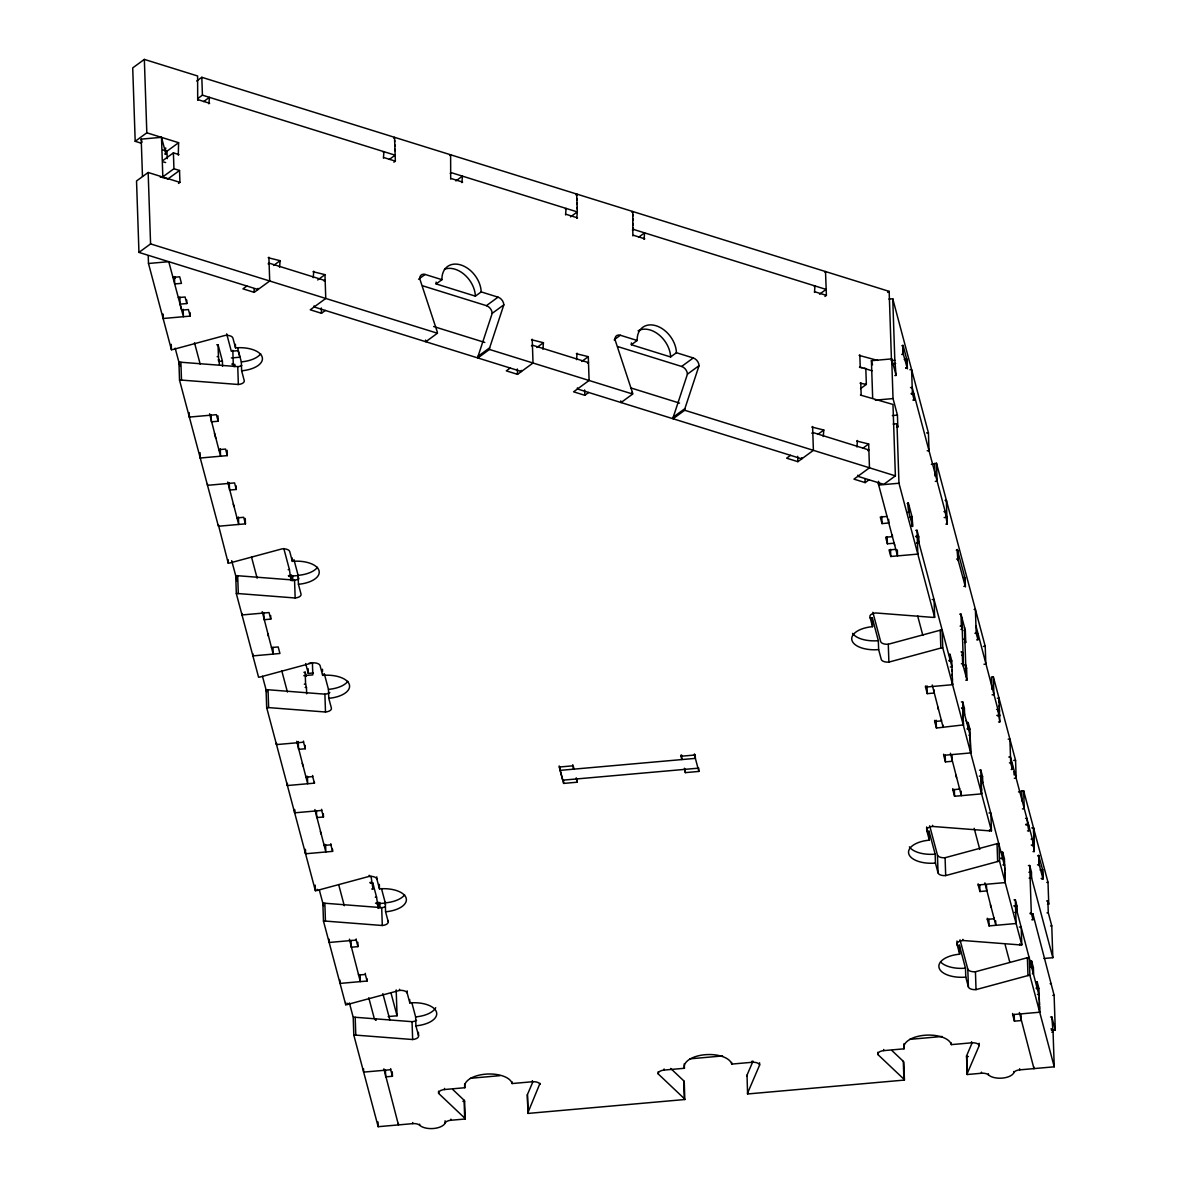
<?xml version="1.0" encoding="UTF-8"?>
<svg xmlns="http://www.w3.org/2000/svg" width="1188" height="1188" viewBox="0 0 1188 1188"><rect width="100%" height="100%" fill="white"/><g stroke="black" fill="none" stroke-linecap="round" stroke-linejoin="round"><path stroke-width="1.5" d="M503.831 304.841L489.649 347.817A6.831 4.841 53.8 0 0 489.471 349.45L477.843 357.959A6.831 4.841 53.8 0 1 478.022 356.326L492.203 313.35L503.831 304.841A6.816 4.841 53.8 0 0 498.024 297.149L481.199 291.906A23.864 16.944 53.8 0 0 460.87 264.969A23.864 16.944 53.8 0 0 441.951 279.685L436.13 283.932L475.378 296.154L481.199 291.906M699.064 365.652L684.882 408.627A6.831 4.841 53.8 0 0 684.704 410.261L673.076 418.755A6.831 4.841 53.8 0 1 673.254 417.137L687.436 374.161L699.064 365.652A6.816 4.841 53.8 0 0 693.257 357.959L676.432 352.717A23.864 16.944 53.8 0 0 656.103 325.764A23.864 16.944 53.8 0 0 637.184 340.496L631.363 344.743L670.611 356.964L676.432 352.717M670.671 1068.428L683.694 1080.768A6.816 3.326 -1.9 0 1 684.229 1081.674L684.823 1099.524L527.977 1113.423L527.383 1095.574A6.816 3.326 -1.9 0 1 527.413 1094.608L532.669 1082.342M527.977 1113.423A6.816 3.326 -1.9 0 1 528.007 1112.458L540.005 1083.308M746.985 1076.12A6.816 3.326 -1.9 0 1 747.014 1075.155L753.029 1061.136M759.578 1062.74L759.652 1064.968L747.623 1093.005A6.816 3.326 -1.9 0 0 747.594 1093.97L904.439 1080.07L903.83 1062.22A6.816 3.326 -1.9 0 0 903.296 1061.315L891.906 1050.519M1050.534 1017.017L1051.796 1016.913L1053.073 1032.09L1054.246 1066.809L1019.705 1069.868A6.816 3.326 -1.9 0 0 1013.899 1072.616A13.632 6.653 -1.9 0 1 1002.316 1078.11A13.632 6.653 -1.9 0 1 988.416 1074.873A6.816 3.326 -1.9 0 0 981.451 1073.254L967.195 1074.516L966.587 1056.667A6.816 3.326 -1.9 0 1 966.631 1055.701L971.888 1043.435M967.195 1074.516A6.816 3.326 -1.9 0 1 967.225 1073.551L979.254 1045.514L979.179 1043.272M197.698 100.327L197.609 75.987L144.342 59.4L132.714 67.909L135.194 141.313L141.149 143.169M196.733 81.022L201.812 77.294L889.159 291.372L891.416 358.657M135.194 141.313L146.822 132.804L178.601 142.694L178.274 155.138M198.054 98.337L202.42 95.159L395.159 155.183L389.337 159.43M203.623 101.589L209.43 97.342L208.91 103.816M163.008 149.97L166.973 151.203L178.601 142.694M163.231 160.306L173.403 152.851L179.002 154.603M163.766 176.166L173.938 168.726L179.537 170.478L179.937 182.373L148.158 172.483L136.531 180.977L138.951 252.405L258.063 289.501L258.034 288.387M167.909 178.972L179.537 170.478M178.497 183.442L179.937 182.373M138.951 252.405L150.579 243.896L437.422 333.234A6.831 4.841 53.8 0 0 437.125 331.467L419.72 278.645A6.816 4.841 53.8 0 1 425.126 274.443L441.951 279.685M393.584 138.031L394.55 137.333L395.352 161.137L393.896 162.192M383.219 152.227L383.932 151.693L383.412 158.167M268.161 257.722L280.116 260.692L279.581 267.166M268.132 263.855L269.097 263.142L325.17 280.606L324.205 281.318M273.567 265.473L280.116 260.692M246.852 286.011L242.976 288.847L254.187 292.337L269.706 281.007L268.889 257.187M449.658 155.494L450.623 154.796L450.698 179.136M313.023 271.696L324.963 274.651L325.764 298.47L310.261 309.801L321.488 313.29L325.363 310.454M450.252 173.359L451.232 172.646L577.309 211.91L576.774 218.399M313.231 277.65L313.751 271.161M317.701 279.967L324.963 274.651M455.895 180.918L462.444 176.136L461.909 182.625M418.577 279.225L425.126 274.443M575.735 194.773L576.7 194.06L576.744 195.545M565.354 208.954L566.082 208.42L565.562 214.909M570.522 216.869L577.309 211.91L576.7 194.06M437.422 333.234L425.794 341.743A6.831 4.841 53.8 0 0 425.527 340.08M422.601 285.788L486.397 305.658L498.024 297.149M631.808 212.236L632.773 211.523L632.848 235.863M632.402 230.086L633.367 229.373L826.106 289.412L819.572 294.193M638.773 237.125L644.594 232.863L644.059 239.352M478.022 356.326L489.649 347.817M531.496 339.738L543.436 342.708L542.916 349.183M531.452 345.871L532.417 345.159L588.491 362.622L587.525 363.335M536.902 347.49L543.436 342.708M510.187 368.028L506.311 370.864L517.523 374.354L533.026 363.008L532.224 339.204M576.358 353.712L588.298 356.667L589.1 380.472L573.596 391.817L584.808 395.307L588.684 392.471M576.551 359.667L577.086 353.178M581.749 361.449L588.298 356.667M614.538 339.501L620.359 335.254L637.184 340.496M614.226 339.991L614.953 339.456A6.816 4.841 53.8 0 1 620.359 335.254M631.63 392.797L632.358 392.263L614.953 339.456M632.358 392.263A6.831 4.841 53.8 0 1 632.655 394.045L621.027 402.554A6.831 4.841 53.8 0 0 620.76 400.876M617.834 346.599L681.63 366.453L693.257 357.959M824.784 272.082L825.601 271.577M814.255 286.471L814.983 285.937L814.463 292.426M824.947 296.451L826.403 295.381L825.512 271.547M673.254 417.137L684.882 408.627M887.703 292.441L889.159 291.372M859.087 355.39L877.709 360.439M859.488 367.3L865.814 368.518L866.349 384.392L860.543 388.639M860.023 383.175L866.349 384.392M811.864 427.056L823.804 430.026L823.269 436.501M860.424 395.069L892.975 404.455L895.381 475.868L883.753 484.377L857.84 476.299L857.795 475.185M811.82 433.189L812.785 432.477L868.859 449.94L867.893 450.653M817.983 434.273L823.804 430.026M790.54 455.346L786.664 458.182L797.89 461.672L813.394 450.341L812.592 426.522M856.711 441.03L868.666 444L869.468 467.805L853.964 479.135L865.176 482.625L869.052 479.804M856.919 446.985L857.439 440.496M862.844 448.247L868.666 444M931.362 464.434L934.614 463.558A6.831 3.326 -1.9 0 1 936.515 463.246L985.223 646.331L985.832 664.181A6.816 3.326 -1.9 0 1 983.976 664.226M872.868 612.295L880.65 641.565A6.816 3.326 -1.9 0 0 888.282 644.238L940.243 630.204A6.831 3.326 -1.9 0 1 942.129 629.892L942.737 647.742L991.445 830.828A6.816 3.326 -1.9 0 1 989.485 830.858L932.625 826.447A6.816 3.326 -1.9 0 0 926.729 830.323L929.343 840.154A23.864 11.628 -1.9 0 0 908.731 853.712A23.864 11.628 -1.9 0 0 935.446 863.082L938.06 872.913A6.816 3.326 -1.9 0 0 945.693 875.586L997.638 861.538A6.816 3.326 -1.9 0 1 999.539 861.226L998.945 843.376A6.816 3.326 -1.9 0 0 997.044 843.688L945.084 857.721A6.816 3.326 -1.9 0 1 937.451 855.048L929.669 825.779M870.121 617.983A23.864 11.628 -1.9 0 1 872.244 617.745L878.333 640.674L878.645 649.598L881.258 659.414A6.816 3.326 -1.9 0 0 888.891 662.102L940.837 648.054A6.831 3.326 -1.9 0 1 942.737 647.742M329.819 692.485A6.816 3.326 -1.9 0 1 324.903 694.163L268.043 689.753A6.831 3.326 -1.9 0 0 266.067 689.783L266.676 707.647L315.384 890.718A6.816 3.326 -1.9 0 0 317.285 890.406L369.23 876.373A6.816 3.326 -1.9 0 1 376.863 879.046L379.477 888.876A23.864 11.628 -1.9 0 1 406.192 898.232A23.864 11.628 -1.9 0 1 385.58 911.79L388.194 921.621A6.816 3.326 -1.9 0 1 382.298 925.497L325.438 921.086A6.816 3.326 -1.9 0 0 323.478 921.131L322.869 903.266A6.816 3.326 -1.9 0 1 324.844 903.236L381.704 907.647A6.816 3.326 -1.9 0 0 385.254 906.786M1018.517 791.951L1021.754 791.074A6.816 3.326 -1.9 0 1 1023.655 790.763L1048.009 882.298L1048.752 904.127L1047.489 904.246M323.478 921.131L345.723 1004.751A6.816 3.326 -1.9 0 0 347.624 1004.439L399.569 990.406A6.816 3.326 -1.9 0 1 407.202 993.079L409.815 1002.91A23.864 11.628 -1.9 0 1 436.531 1012.265A23.864 11.628 -1.9 0 1 415.919 1025.823L418.532 1035.654A6.816 3.326 -1.9 0 1 412.652 1039.53L355.791 1035.119A6.816 3.326 -1.9 0 0 353.816 1035.164L353.207 1017.299A6.816 3.326 -1.9 0 1 355.182 1017.27L412.043 1021.68A6.816 3.326 -1.9 0 0 416.572 1020.299M960.008 939.812L967.804 969.081A6.816 3.326 -1.9 0 0 975.437 971.754L1027.382 957.721A6.816 3.326 -1.9 0 1 1029.283 957.409L1029.877 975.259L1054.246 1066.809M957.276 945.5A23.864 11.628 -1.9 0 1 959.384 945.262L965.488 968.19L965.785 977.115L968.398 986.946A6.816 3.326 -1.9 0 0 976.031 989.619L1027.991 975.571A6.816 3.326 -1.9 0 1 1029.877 975.259M142.471 176.329L141.209 139.13L161.494 137.333L165.889 153.876L164.627 153.98M160.291 177.235L162.83 177.012L163.112 178.037M148.233 256.044L148.485 263.484L168.77 261.687L183.412 316.706L183.16 309.266M172.958 277.398L179.715 276.804L181.452 283.353L174.695 283.947L174.458 276.804M178.319 297.594L185.09 297L186.828 303.549L180.071 304.143L179.834 297M148.485 263.484L163.127 318.503L190.169 316.112L190.05 312.533M216.765 344.787L218.043 344.668L222.394 361.048L222.572 366.26M217.166 356.697L218.444 356.578L219.468 364.686M888.936 299.094L892.752 298.752L928.422 432.848L929.031 450.698A6.816 3.326 -1.9 0 1 927.175 450.742M231.378 357.959L239.828 357.217L238.09 350.653L231.318 351.262L226.685 333.858M218.043 359.964L219.305 359.86M218.592 361.39L222.394 361.048M232.002 363.87L233.264 363.766L234.021 366.632M232.269 364.582L234.808 364.36L234.882 366.587M901.87 345.738C903.311 343.198 903.667 354.484 902.182 354.663M241.817 365.533A6.816 3.326 -1.9 0 1 237.749 366.632L180.888 362.236A6.831 3.326 -1.9 0 0 178.928 362.266L179.522 380.115L189.352 417.077L216.394 414.686L218.147 421.235L211.375 421.829L211.137 414.686M902.048 354.217L903.326 354.113L907.409 368.815L906.964 360.113L903.029 345.188L903.326 354.113M872.66 397.891L871.413 360.692L891.698 358.895L896.094 375.438L894.831 375.542M891.015 360.588L894.816 360.246L896.094 375.438M904.231 359.489L906.771 359.266M891.891 363.87L895.693 363.528M905.687 367.864L906.949 367.76L906.652 358.821M905.805 368.31L907.068 368.191M909.904 369.75L911.597 369.602L912.399 393.406L914.136 399.955L912.874 400.059M910.498 387.6L912.191 387.451L946.94 518.057L947.148 524.012L945.886 524.116M218.785 449.673L225.557 449.064L227.294 455.613L200.252 458.019L189.352 417.077L189.204 412.607M911.137 393.51L912.399 393.406M911.404 394.223L913.943 394L914.136 399.955M875.289 400.148L893.034 398.574L897.43 415.102L897.831 427.012L896.569 427.131M892.366 415.562L897.43 415.102M893.153 424.071L896.97 423.73L897.831 427.012M236.174 485.892L236.293 489.471L229.536 490.065L229.299 482.922M236.947 517.909L243.703 517.3L245.441 523.849L218.399 526.254L200.252 458.019L200.074 452.658M878.645 649.598A23.864 11.628 -1.9 0 1 851.93 640.228A23.864 11.628 -1.9 0 1 872.541 626.67L869.928 616.839A6.816 3.326 -1.9 0 1 875.823 612.963L932.669 617.374A6.831 3.326 -1.9 0 0 934.644 617.344L898.974 483.249L878.689 485.046L878.571 481.333M907.201 503.445L908.464 503.341L912.161 517.226L912.726 526.536L908.582 511.419L908.181 502.717L908.761 512.266L907.498 512.384M945.084 500.311L946.346 500.207L946.39 501.692M887.035 516.438L880.278 517.032L882.031 523.596L888.787 522.987L888.669 519.423M288.149 569.72L289.427 569.601L290.926 580.472M943.94 511.612L945.203 511.508L947.148 524.012M909.563 517.211L912.102 516.988L912.399 525.913L911.122 526.032M288.357 575.675L289.62 575.556M944.133 517.567L945.41 517.463M288.907 576.358L297.921 575.556L298.797 578.838M915.755 530.397L917.017 530.294L918.755 536.842L918.963 542.782L916.423 543.02M915.532 536.382L917.21 536.234L951.959 666.839L952.568 684.704L925.526 687.095L925.482 685.981M916.23 537.065L918.755 536.842M892.366 534.971L892.411 536.634L885.654 537.243L887.391 543.792L894.163 543.183L894.683 545.144M895.797 549.346L889.04 549.94L890.777 556.489L917.819 554.098L917.017 530.294M956.266 550.178L957.543 550.074L957.988 551.767M270.671 615.533L270.79 619.111L264.033 619.705L263.795 612.562M956.578 559.103L957.84 558.999L958.3 560.706M963.527 577.472L964.923 577.888L965.443 586.902L957.721 558.479L957.261 549.435L964.805 577.368L965.101 586.293L963.839 586.397M271.443 647.549L278.2 646.94L279.937 653.489L252.896 655.895L252.821 653.652M309.029 663.26L312.414 662.963L312.815 674.873L303.801 675.675M974.13 609.489L975.393 609.37L976.194 633.174L977.947 639.723L976.67 639.842M303.92 672.304L305.182 672.2L306.266 676.284M959.696 614.211L960.973 614.092L965.324 630.472L965.725 642.366L964.463 642.485M305.658 663.572L308.271 673.388L313.335 672.943M304.321 684.214L305.583 684.095L306.459 687.377L306.667 693.822M960.097 626.106L961.374 626.002L962.235 629.269L960.973 629.388M305.182 687.481L306.459 687.377M964.062 630.576L965.324 630.472M974.932 633.293L976.194 633.174M976.477 633.887L977.739 633.783L977.947 639.723M963.587 639.203L964.849 639.099L965.725 642.366M960.973 651.9L962.235 651.781L963.112 655.063L961.849 655.167M948.752 654.454L950.029 654.336L951.766 660.884L951.959 666.839L950.281 666.988M948.96 660.409L950.222 660.29L950.029 654.336M949.227 661.122L951.766 660.884M961.374 663.795L962.636 663.691L967.002 680.071L965.725 680.175M964.463 664.998L965.725 664.894L966.601 668.161L967.002 680.071M965.324 668.28L966.601 668.161M276.462 743.48L276.507 744.594L303.549 742.203L305.286 748.752L298.53 749.346L298.262 741.535M925.526 687.095L927.264 693.644L934.035 693.05L933.917 689.693M997.311 698.232L998.989 698.084L1015.562 760.365L1016.171 778.214A6.816 3.326 -1.9 0 1 1014.314 778.259M961.389 701.945L962.666 701.826L964.404 708.375L964.597 714.33L963.334 714.448M961.597 707.899L962.859 707.781L970.136 735.446M961.864 708.612L964.404 708.375M996.584 709.488L997.861 709.385L999.806 721.888L998.529 721.992M996.791 715.443L998.054 715.325M287.348 784.05L287.318 783.308L287.392 785.535L314.434 783.144L312.696 776.581L305.94 777.19L305.895 776.076M934.644 720.374L934.674 721.487L941.431 720.878L941.401 719.765M997.905 716.082L999.598 715.933L999.554 714.448M966.913 722.69L968.175 722.571L969.928 729.12L970.73 752.925L943.688 755.33L943.643 754.217M934.674 721.487L936.426 728.036L963.438 724.888M967.106 728.645L968.383 728.526L968.175 722.571M967.388 729.343L969.928 729.12M559.236 765.918L559.281 767.032L572.794 765.829L573.67 769.111L573.596 766.884M680.932 755.137L680.962 756.251L694.49 755.048L698.841 771.428L685.328 772.631L684.422 768.235M560.023 766.691L560.142 770.359L695.366 758.375L695.232 754.707M968.859 735.194L970.121 735.075M1008.196 739.159L1009.889 739.01L1010.691 762.815L1012.428 769.379L1011.166 769.482M697.98 768.205L562.756 780.174L560.142 770.359M559.281 767.032L563.632 783.412L577.16 782.209L577.071 779.981M294.55 809.474L294.654 812.83L321.696 810.439L323.448 816.988L316.676 817.582L316.454 810.884M943.688 755.33L945.425 761.879L952.182 761.285L951.989 755.702M1008.805 757.023L1010.483 756.875L1034.095 845.574L1034.288 851.529L1033.025 851.633M1009.429 762.934L1010.691 762.815M1010.973 763.528L1012.235 763.424L1012.428 769.379M979.551 770.18L980.813 770.062L982.565 776.61L982.758 782.565L981.496 782.684M979.328 776.165L981.021 776.016L1004.662 866.201M981.288 776.729L982.565 776.61M305.435 850.415L305.554 853.771L332.595 851.365L330.858 844.817L324.086 845.425L324.057 844.297M952.791 788.594L952.835 789.723L959.592 789.114L959.548 788M952.835 789.723L954.573 796.272L981.615 793.866L981.57 792.381M369.78 876.492L371.042 876.373L372.987 888.876L371.725 888.995M1025.571 818.398L1026.833 818.28L1028.778 830.783L1027.501 830.887M369.973 882.446L371.25 882.328M1025.764 824.338L1027.026 824.234M370.255 883.159L372.794 882.936L376.566 897.118L378.185 908.389M1026.046 825.051L1028.57 824.828L1028.778 830.783M1031.793 827.873L1033.486 827.724L1033.545 829.209M375.304 897.237L376.566 897.118M1031.08 839.129L1032.357 839.025L1034.288 851.529M375.497 903.192L376.759 903.073M1031.288 845.084L1032.55 844.98M376.611 903.816L385.075 903.073L385.506 904.707M1032.402 845.722L1034.095 845.574L1034.05 844.089M1001.41 852.331L1002.672 852.212L1004.424 858.761L1005.226 882.58L1021.799 944.861A6.816 3.326 -1.9 0 1 1019.824 944.891L962.963 940.495A6.816 3.326 -1.9 0 0 957.068 944.356L959.681 954.187A23.864 11.628 -1.9 0 0 939.069 967.745A23.864 11.628 -1.9 0 0 965.785 977.115M1000.341 858.389L1002.88 858.167L1002.672 852.212M1001.885 858.998L1004.424 858.761M1037.614 855.865L1038.876 855.746L1039.322 857.409M1002.924 864.864L1004.617 864.716M1028.422 865.606L1029.699 865.488L1031.436 872.037L1031.63 877.991L1052.835 957.691L1043.97 958.478M1037.48 864.834L1039.173 864.686L1039.619 866.334M1040.079 870.032L1042.619 869.809L1043.109 879.194L1038.995 863.825L1038.594 855.122L1042.619 869.809M1028.897 872.259L1031.436 872.037M1029.105 878.214L1031.63 877.991M1041.119 878.481L1042.812 878.318L1042.5 869.393M1041.653 878.838L1042.916 878.734M350.95 940.525L351.173 947.222L357.944 946.628L356.192 940.079L329.15 942.47L329.046 939.129M978.14 883.857L978.184 884.971L1005.226 882.58L1005.167 881.08M1046.747 882.417L1048.009 882.298M978.184 884.971L979.922 891.52L986.679 890.926L986.486 885.342M1014.047 899.821L1015.309 899.702L1017.047 906.251L1017.255 912.206L1014.715 912.429M1046.613 900.964L1047.875 900.846L1048.752 904.127M1013.824 905.805L1015.517 905.657L1039.158 995.856M1014.522 906.489L1017.047 906.251M1030.026 913.216L1031.303 913.097L1033.04 919.646L1031.778 919.764M1030.308 913.928L1032.847 913.706L1054.112 995.292L1055.286 1030.011L1051.484 1030.338M1047.014 912.874L1048.276 912.755L1051.766 925.853L1052.835 957.691M339.931 980.055L340.05 983.412L367.092 981.021L365.34 974.457L358.583 975.066L358.553 973.952M987.287 918.25L987.332 919.364L994.089 918.755L994.044 917.641M987.332 919.364L989.069 925.912L1016.111 923.507L1015.309 899.702M1050.504 925.972L1051.766 925.853M388.179 1016.572L397.059 1015.785L396.183 989.931M374.591 1019.334L376.076 1020.032M1030.382 961.226L1031.644 961.122L1033.397 967.671L1033.59 973.625L1032.327 973.729M1030.59 967.181L1031.852 967.062L1031.644 961.122M1032.12 967.775L1033.397 967.671M1035.906 981.971L1037.169 981.867L1038.906 988.416L1039.708 1012.221L1012.666 1014.611L1012.636 1013.498M1050.162 983.679L1051.425 983.575M1036.099 987.926L1037.376 987.807L1037.169 981.867M1036.381 988.639L1038.906 988.416M1037.421 994.505L1039.114 994.356M1052.835 995.395L1054.112 995.292M385.447 1070.165L385.669 1076.863L392.441 1076.269L390.689 1069.72L363.647 1072.111L363.543 1068.769M1012.666 1014.611L1014.418 1021.16L1021.175 1020.566L1021.145 1019.453M470.418 1078.288L500 1075.66M690.02 1058.835L722.556 1055.939M909.637 1039.366L942.173 1036.485M1050.935 1028.927L1052.197 1028.808M1051.796 1032.194L1053.073 1032.09M353.816 1035.164L378.17 1126.699L412.711 1123.64A6.816 3.326 -1.9 0 1 419.676 1125.259A13.632 6.653 -1.9 0 0 433.575 1128.496A13.632 6.653 -1.9 0 0 445.158 1123.002A6.816 3.326 -1.9 0 1 450.965 1120.254L465.221 1118.992A6.816 3.326 -1.9 0 0 464.686 1118.071L438.624 1093.406A6.816 3.326 -1.9 0 1 444.52 1089.53L464.805 1087.733A23.864 11.628 -1.9 0 1 485.417 1074.175A23.864 11.628 -1.9 0 1 512.132 1083.545L532.402 1081.748A6.816 3.326 -1.9 0 1 540.035 1084.421M684.823 1099.524A6.816 3.326 -1.9 0 0 684.288 1098.618L658.241 1073.952A6.816 3.326 -1.9 0 1 664.122 1070.076L684.407 1068.279A23.864 11.628 -1.9 0 1 705.019 1054.721A23.864 11.628 -1.9 0 1 731.734 1064.092L752.019 1062.295A6.816 3.326 -1.9 0 1 759.652 1064.968M904.439 1080.07A6.816 3.326 -1.9 0 0 903.905 1079.164L877.843 1054.499A6.816 3.326 -1.9 0 1 883.738 1050.623L904.023 1048.826A23.864 11.628 -1.9 0 1 924.635 1035.268A23.864 11.628 -1.9 0 1 951.35 1044.623L971.621 1042.826A6.816 3.326 -1.9 0 1 979.254 1045.514M462.83 1101.291L464.612 1101.128L465.221 1118.992M966.587 1056.667L968.369 1056.503M179.522 380.13A6.831 3.326 -1.9 0 1 181.497 380.086L238.357 384.496A6.816 3.326 -1.9 0 0 244.238 380.62L241.624 370.79L241.327 361.865L237.57 347.757M266.676 707.647A6.831 3.326 -1.9 0 1 268.637 707.603L325.497 712.013A6.816 3.326 -1.9 0 0 331.393 708.137L328.779 698.306A23.864 11.628 -1.9 0 0 349.391 684.748A23.864 11.628 -1.9 0 0 322.676 675.378L320.062 665.562A6.816 3.326 -1.9 0 0 312.429 662.889L260.484 676.922A6.831 3.326 -1.9 0 1 258.583 677.234L236.323 593.614L235.729 575.749A6.831 3.326 -1.9 0 1 237.689 575.72L294.55 580.115A6.816 3.326 -1.9 0 0 298.619 579.016M236.323 593.614A6.831 3.326 -1.9 0 1 238.298 593.569L295.159 597.98A6.816 3.326 -1.9 0 0 301.039 594.104L298.426 584.273L298.129 575.348L293.941 559.593M198.426 99.792L209.637 103.297M384.14 157.648L395.352 161.137M451.425 178.601L462.637 182.091M566.29 214.375L577.502 217.864M633.575 235.328L644.787 238.818M815.191 291.892L826.403 295.381M860.112 367.092L862.102 367.701M864.092 368.325L872.051 370.805M163.528 161.91L165.622 162.563M164.404 177.888L167.211 178.764M433.665 326.522L484.823 342.456M630.665 387.882L679.551 403.103M489.471 349.45L632.655 394.045M684.704 410.261L895.381 475.868M452.687 1089.426L464.077 1100.222A6.816 3.326 -1.9 0 1 464.612 1101.128M966.735 722.319L966.26 720.537M937.733 706.964L938.416 709.518M955.895 775.2L956.578 777.754M990.391 904.84L991.059 907.394M180.071 304.143L181.675 310.157L188.432 309.548L190.169 316.112M215.771 438.313L214.404 433.189M233.234 503.979L233.917 506.534M267.731 633.62L268.414 636.189M302.227 763.26L302.91 765.829M320.389 831.496L321.072 834.065M991.832 689.307L991.416 677.041A6.816 3.326 -1.9 0 1 993.317 676.729L998.989 698.084L999.806 721.888M999.598 715.933L975.942 625.734M1051.796 1016.913L1055.286 1030.011M871.413 360.692L872.512 364.82M999.539 861.226L1005.226 882.58M917.626 615.8L922.838 635.387M974.175 828.318L979.788 849.42M1005.182 944.861L1009.741 962.013M878.036 482.595L897.534 555.895L897.341 549.94M1033.902 1067.106L1033.961 1068.606L1019.378 1012.532M926.937 831.466A23.864 11.628 -1.9 0 1 929.046 831.229L935.149 854.157L935.446 863.082M680.962 756.251L681.838 759.533L681.689 755.063M577.16 782.209L576.239 777.828M324.279 673.626L328.467 689.382L328.779 698.306M381.467 888.535L385.283 902.865L385.58 911.79M411.805 1002.568L415.622 1016.898L415.919 1025.823M241.624 370.79A23.864 11.628 -1.9 0 0 262.236 357.232A23.864 11.628 -1.9 0 0 235.521 347.861L232.907 338.045A6.816 3.326 -1.9 0 0 225.274 335.372L173.329 349.406A6.831 3.326 -1.9 0 1 171.428 349.718L163.127 318.503L162.979 314.033M298.426 584.273A23.864 11.628 -1.9 0 0 319.037 570.715A23.864 11.628 -1.9 0 0 292.337 561.345L289.724 551.529A6.816 3.326 -1.9 0 0 282.091 548.856L230.13 562.889A6.831 3.326 -1.9 0 1 228.244 563.201L218.354 524.754M283.798 548.5L289.427 569.601M390.956 992.856L397.059 1015.785M382.863 993.628L389.842 1019.839M236.293 489.471L234.556 482.907L207.514 485.313L207.469 483.828M270.79 619.111L269.052 612.562L242.01 614.953L241.951 613.468M141.209 139.13L142.04 142.233M194.505 342.797L200.193 364.167M251.529 557.098L257.143 578.2M281.808 670.923L287.422 692.025M338.669 884.615L344.282 905.716M368.77 997.742L374.235 1018.309M174.814 276.611L175.275 278.348M175.171 348.158L179.908 365.963M231.705 560.662L237.14 581.095M262.459 676.239L266.676 692.055M319.32 889.931L323.582 905.939M349.406 1002.969L353.044 1016.676M970.18 736.56L970.15 735.817M970.21 737.674L970.18 736.931M970.254 738.802L970.225 738.045M970.284 739.916L970.254 739.174M962.666 701.826L962.874 708.152M962.919 709.266L962.889 708.523M962.948 710.394L962.919 709.637M962.993 711.508L962.963 710.766M963.023 712.622L962.993 711.879M970.373 742.515L970.299 740.287M970.448 744.742L970.403 743.257M970.522 746.985L970.477 745.485M970.596 749.212L970.551 747.727M970.67 751.44L970.626 749.955M963.112 715.221L963.037 712.993M963.186 717.448L963.141 715.963M963.26 719.69L963.216 718.205M963.334 721.918L963.29 720.433M963.409 724.145L963.364 722.66M1047.875 900.846L1048.276 912.755M1038.876 855.746L1039.173 864.686M1033.486 827.724L1034.095 845.574M1033.694 833.664L1033.59 830.694M1033.842 838.134L1033.738 835.164M1033.991 842.604L1033.887 839.619M1039.322 1000.311L1039.218 997.341M1039.47 1004.781L1039.366 1001.796M1039.619 1009.236L1039.515 1006.266M1032.847 913.706L1033.04 919.646M1029.699 865.488L1031.303 913.097M1033.916 1067.477L1033.961 1068.606M1023.655 790.763L1024.264 808.627A6.816 3.326 -1.9 0 0 1022.467 808.909M1021.754 791.074L1022.096 801.113M1027.382 957.721L1027.991 975.571M1021.799 944.861L1021.19 927.011A6.816 3.326 -1.9 0 1 1019.334 927.041M1013.973 771.561L1014.092 774.903M1019.779 943.777L1019.824 944.891M1020.982 1014.983L1021.101 1018.339M1019.66 1068.74L1019.705 1069.868M1014.196 1014.463L1014.418 1021.16M1013.869 1071.502L1013.899 1072.616M1004.825 870.67L1004.721 867.7M1004.974 875.14L1004.87 872.155M1005.122 879.595L1005.018 876.625M993.317 676.729L993.91 694.579A6.816 3.326 -1.9 0 0 992.129 694.861M997.044 843.688L997.638 861.538M995.678 920.849L995.826 925.304L984.882 882.877M991.445 830.828L990.851 812.963A6.816 3.326 -1.9 0 1 988.995 813.008M989.441 829.744L989.485 830.858M988.847 919.215L989.069 925.912M980.813 770.062L981.615 793.866M981.021 776.016L981.065 777.501M981.214 781.971L981.11 778.986M981.362 786.426L981.273 783.456M981.526 790.896L981.422 787.926M988.371 1073.759L988.416 1074.873M979.699 884.822L979.922 891.52M981.422 1072.14L981.451 1073.254M964.448 627.19L966.126 676.789M975.437 971.754L976.031 989.619M961.835 617.374L963.513 666.958M960.973 614.092L961.374 626.002M962.235 651.781L962.636 663.691M957.543 550.074L957.84 558.999M962.859 707.781L963.468 725.645M971.591 1041.713L971.621 1042.826M967.804 969.081L968.398 986.946M961.181 791.208L961.33 795.663L950.4 753.237M962.919 939.366L962.963 940.495M966.631 1055.701L967.225 1073.551M946.346 500.207L946.94 518.057L946.895 516.572M954.35 789.575L954.573 796.272M959.384 945.262L959.681 954.187M956.964 941.015L957.068 944.356M936.515 463.246L937.109 481.095A6.831 3.326 -1.9 0 0 935.327 481.378M945.203 755.182L945.425 761.879M934.614 463.558L935.03 476.046M940.243 630.204L940.837 648.054M943.109 725.2L943.183 727.442L932.238 685.001M945.084 857.721L945.693 875.586M951.291 1042.96L951.35 1044.623M934.644 617.344L934.05 599.48A6.831 3.326 -1.9 0 1 932.194 599.524M936.159 720.225L936.426 728.036M937.451 855.048L938.06 872.913M932.58 825.333L932.625 826.447M927.011 685.832L927.264 693.644M929.046 831.229L929.343 840.154M926.625 826.982L926.729 830.323M892.752 298.752L894.816 360.246M896.97 423.73L898.974 483.249M891.698 358.895L893.034 398.574M890.54 549.346L890.777 556.489M887.154 536.649L887.391 543.792M903.845 1043.807L904.023 1048.826M903.296 1061.315L903.905 1079.164M888.282 644.238L888.891 662.102M881.778 516.453L882.031 523.596M872.244 617.745L872.541 626.67M865.057 479.061L865.176 482.625M883.694 1049.509L883.738 1050.623M859.815 354.87L860.216 366.765M877.769 1052.256L877.843 1054.499M801.722 457.722L801.766 458.835L577.472 388.981L577.427 387.867M797.697 456.311L797.89 461.672M751.974 1061.166L752.019 1062.295M747.014 1075.155L747.594 1093.97M731.674 1062.414L731.734 1064.092M698.737 768.087L698.841 771.428M694.445 753.935L694.49 755.048M685.209 769.275L685.328 772.631M684.258 1063.809L684.407 1068.279M683.694 1080.768L684.288 1098.618M664.092 1068.962L664.122 1070.076M632.877 214.493L632.922 215.993M633.026 218.963L633.07 220.448M633.174 223.418L633.219 224.918M633.323 227.888L633.367 229.373M658.167 1071.725L658.241 1073.952M584.63 389.961L584.808 395.307M576.848 198.515L576.893 200.015M576.997 202.985L577.056 204.47M577.145 207.454L577.205 208.94M572.764 764.716L572.794 765.829M563.513 780.056L563.632 783.412M521.354 370.404L521.398 371.517L314.137 306.964L314.107 305.851M517.344 368.993L517.523 374.354M532.373 1080.635L532.402 1081.748M527.413 1094.608L528.007 1112.458M512.073 1081.867L512.132 1083.545M464.671 1083.827L464.805 1087.733M464.077 1100.222L464.686 1118.071M450.92 1119.141L450.965 1120.254M444.475 1088.416L444.52 1089.53M445.084 1120.774L445.158 1123.002M438.55 1091.178L438.624 1093.406M394.654 140.303L394.698 141.788M394.802 144.773L394.847 146.258M394.951 149.228L394.995 150.713M418.428 1032.313L418.532 1035.654M419.631 1124.145L419.676 1125.259M412.043 1021.68L412.652 1039.53M409.712 999.554L409.815 1002.91M412.681 1122.526L412.711 1123.64M407.128 990.851L407.202 993.079M399.539 989.292L399.569 990.406M398.411 1123.417L398.455 1124.902L383.887 1068.829M388.149 920.507L388.194 921.621M392.278 1071.799L392.441 1076.269M385.031 901.959L385.075 903.073M390.659 1068.606L390.689 1069.72M381.704 907.647L382.298 925.497M379.328 884.407L379.477 888.876M379.789 902.405L379.982 907.988M378.259 902.182L378.452 908.137M376.789 876.818L376.863 879.046M372.794 882.936L372.987 888.876M375.868 1019.215L375.898 1019.957M378.007 1121.947L378.17 1126.699M369.201 875.259L369.23 876.373M367.018 978.778L367.092 981.021M365.31 973.343L365.34 974.457M360.098 974.917L360.335 981.615L349.391 939.188M357.796 942.158L357.944 946.628M356.162 938.966L356.192 940.079M355.182 1017.27L355.791 1035.119M347.594 1003.325L347.624 1004.439M345.649 1002.524L345.723 1004.751M321.295 307.944L321.488 313.29M332.521 849.138L332.595 851.365M330.813 843.703L330.858 844.817M324.903 694.163L325.497 712.013M322.468 669.245L322.542 671.472M322.616 673.715L322.676 675.378M325.586 844.534L325.839 851.974L314.894 809.548M323.329 813.632L323.448 816.988M321.666 809.31L321.696 810.439M324.844 903.236L325.438 921.086M314.404 782.016L314.434 783.144M317.241 889.292L317.285 890.406M312.652 775.467L312.696 776.581M308.108 668.681L308.271 673.388M315.191 885.134L315.384 890.718M305.182 672.2L305.583 684.095M307.425 776.299L307.677 783.738L296.733 741.312M305.182 745.396L305.286 748.752M303.504 741.089L303.549 742.203M305.405 849.301L305.45 850.786M294.55 580.115L295.159 597.98M292.218 558.004L292.337 561.345M292.664 575.556L292.842 580.917M291.119 574.665L291.312 580.62M294.609 811.345L294.565 809.845M272.958 647.401L273.181 654.098L262.236 611.672M268.043 689.753L268.637 707.603M254.069 288.773L254.187 292.337M245.263 518.503L245.441 523.849M237.749 366.632L238.357 384.496M235.402 344.297L235.521 347.861M232.818 350.371L233.264 363.766M238.432 517.018L238.684 524.457L227.74 482.031M237.689 575.72L238.298 593.569M227.116 450.267L227.294 455.613M228.111 559.637L228.244 563.201M218.043 344.668L218.444 356.578M220.285 448.782L220.537 456.222L209.593 413.795M217.968 415.874L218.147 421.235M201.812 77.294L202.42 95.159M186.709 299.97L186.828 303.549M180.888 362.236L181.497 380.086M173.403 152.851L173.938 168.726M165.696 147.921L165.726 148.663M165.771 150.148L165.889 153.876M171.25 344.357L171.428 349.718M161.494 137.333L162.83 177.012M163.008 314.924L163.127 318.503M144.342 59.4L146.822 132.804M148.158 172.483L150.579 243.896M1039.663 1010.736L1039.708 1012.221M999.093 701.054L999.138 702.539M999.242 705.509L999.301 707.009M999.39 709.979L999.45 711.464M952.063 669.824L952.123 671.309M952.212 674.279L952.271 675.764M952.375 678.749L952.42 680.234M952.524 683.204L952.568 684.704M860.751 382.64L861.152 394.55M305.509 852.286L305.554 853.771M294.639 812.087L294.654 812.83M287.377 784.793L287.392 785.535M276.448 743.109L276.507 744.594M200.223 457.276L200.252 458.019M189.308 415.592L189.352 417.077M166.973 151.203L167.226 158.643M970.7 752.182L970.73 752.925M260.692 353.801A23.864 11.628 -1.9 0 1 241.327 361.865M317.508 567.285A23.864 11.628 -1.9 0 1 298.129 575.348M347.846 681.318A23.864 11.628 -1.9 0 1 328.467 689.382M878.333 640.674A23.864 11.628 -1.9 0 1 852.583 633.353M965.488 968.19A23.864 11.628 -1.9 0 1 940.525 961.894M935.149 854.157A23.864 11.628 -1.9 0 1 909.384 846.836M435.699 1007.706A23.864 11.628 -1.9 0 1 415.622 1016.898M404.648 894.802A23.864 11.628 -1.9 0 1 385.283 902.865M928.422 432.848A6.816 3.326 -1.9 0 1 926.566 432.878M985.223 646.331A6.816 3.326 -1.9 0 1 983.382 646.361M1015.562 760.365A6.816 3.326 -1.9 0 1 1013.72 760.394M681.63 366.453A6.816 4.841 53.8 0 1 687.436 374.161M486.397 305.658A6.816 4.841 53.8 0 1 492.203 313.35M436.13 283.932A23.864 16.944 53.8 0 1 436.144 282.091M444.431 269.275A23.864 16.944 53.8 0 1 464.478 274.636A23.864 16.944 53.8 0 1 475.378 296.154M631.363 344.743A23.864 16.944 53.8 0 1 631.377 342.901M638.075 330.828A23.864 16.944 53.8 0 1 658.791 334.674A23.864 16.944 53.8 0 1 670.611 356.964"/></g></svg>
